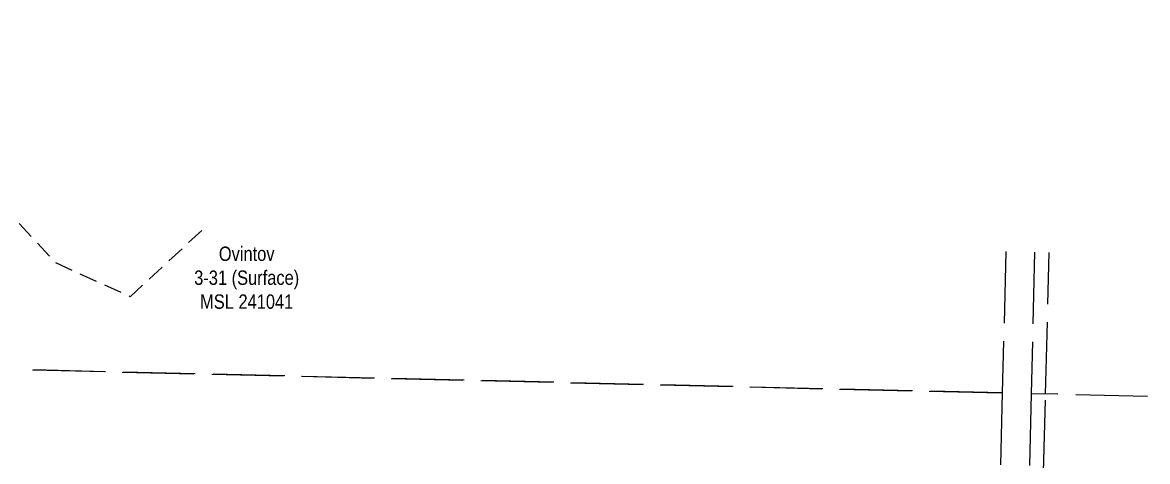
# Model space of a CAD drawing. Extents: x 383425 to 391668, y 6055101 to 6059545.
# Drawn here: x 387702 to 388486, y 6058466 to 6058772 of the extents above; entities that cross this region are included whole.
import ezdxf

# ---------------------------------------------------------------- set-up
doc = ezdxf.new("R2010")
doc.units = 0
doc.header["$LTSCALE"] = 5
doc.linetypes.add('foc-ACCESSROAD', pattern=[3.75, 2.5, -1.25])
doc.linetypes.add('foc-UNSURVEYED', pattern=[12.5, 10, -2.5])
doc.layers.add('F-WS', color=190, linetype='foc-ACCESSROAD')
doc.layers.add('L-USEC', color=7, linetype='foc-UNSURVEYED')
doc.layers.add('F-WS-T', color=190, linetype='Continuous', lineweight=9)
doc.styles.add('80CG', font='ARIALN.TTF', dxfattribs={"height": 10})

msp = doc.modelspace()

# ---------------------------------------------------------------- linework, layer by layer
at = {"layer": 'F-WS', "flags": 128}
msp.add_lwpolyline([(387826.779, 6058627.342), (387776.91, 6058581.157), (387725.01, 6058604.676), (387650.201, 6058685.45), (387651.193, 6058711.26), (387652.219, 6058738.125), (387688.211, 6058771.503), (387688.896, 6058772.139)], dxfattribs=at)
at = {"layer": 'L-USEC'}
for p, q in [((388386.934, 6058612.667), (388384.5, 6058514.12)), ((388407.04, 6058612.17), (388404.606, 6058513.623)), ((388414.65, 6058513.4), (388417.082, 6058611.877)), ((387583.87, 6058533.14), (388384.5, 6058514.12)), ((388384.5, 6058514.12), (387583.87, 6058533.14)), ((388384.5, 6058514.12), (388364.64, 6057710.04)), ((388404.606, 6058513.623), (388384.746, 6057709.543)), ((388394.8, 6057709.32), (388414.65, 6058513.4)), ((388485.663, 6058511.7), (388404.607, 6058513.64))]:
    msp.add_line(p, q, dxfattribs=at)

# ---------------------------------------------------------------- texts
at = {"layer": 'F-WS-T', "insert": (387858.052, 6058594.352), "char_height": 9.99619, "width": 72.5962, "attachment_point": 5, "style": '80CG'}
msp.add_mtext('Ovintov\\P3-31 (Surface)\\PMSL 241041', dxfattribs=at)

doc.saveas('drawing.dxf')
